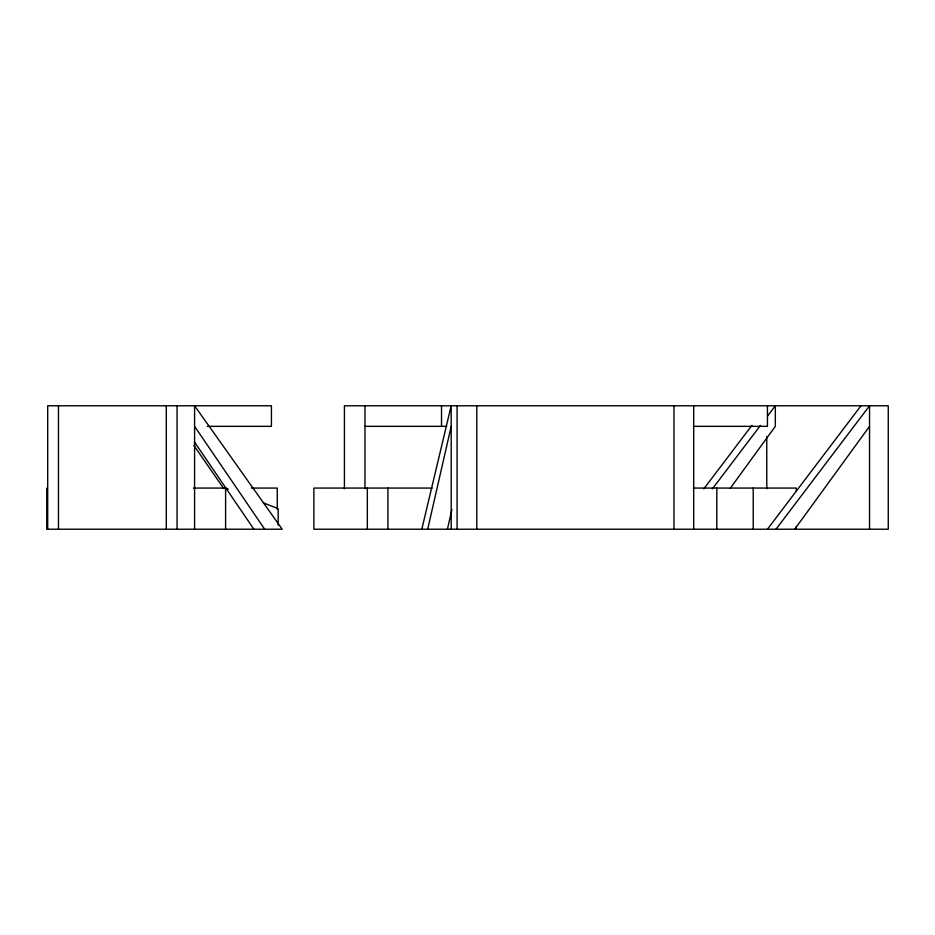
<?xml version="1.0" encoding="UTF-8"?>
<svg xmlns="http://www.w3.org/2000/svg" width="935" height="935" viewBox="0 0 935 935"><rect width="100%" height="100%" fill="white"/><g stroke="black" fill="none" stroke-linecap="round" stroke-linejoin="round"><path stroke-width="1.4" d="M427.692 529.222L451.196 426.348M447.409 529.222L451.921 509.493M421.814 529.222L451.196 405.778L451.196 529.222M730.258 488.304L775.325 426.348L775.325 405.778L767.46 416.157M794.715 529.222L869.538 426.348M703.821 488.841L751.904 425.39M712.388 488.841L760.471 425.39M767.436 529.222L860.983 405.778M776.003 529.222L869.538 405.778L869.538 529.222M207.325 426.348L271.43 426.348L271.43 405.778L47.697 405.778L47.697 529.222M364.989 426.348L446.708 426.348M693.408 426.348L767.436 426.348L767.436 405.778M193.498 488.07L225.604 488.07L228.292 489.134M251.27 488.07L277.274 488.07L277.274 509.353M432.18 488.07L313.88 488.07L313.88 529.222L888.25 529.222L888.25 405.778L344.419 405.778L344.419 488.654M693.232 488.07L796.293 488.07L796.293 490.91M263.343 502.843L278.174 508.652L278.174 525.108M193.907 445.492L223.745 488.549M194.585 426.348L264.687 529.222M194.41 441.904L253.899 529.222M796.293 526.382L796.293 529.222M766.77 436.493L766.77 488.654M753.224 488.07L753.224 529.222M716.818 488.07L716.818 529.222M693.688 405.778L693.688 529.222M673.971 405.778L673.971 529.222M476.792 405.778L476.792 529.222M457.075 405.778L457.075 529.222M441.53 405.778L441.53 426.348M387.908 488.07L387.908 529.222M367.326 488.07L367.326 529.222M364.989 405.778L364.989 488.654M225.604 488.07L225.604 529.222M194.585 529.222L194.585 405.778L282.206 529.222L46.75 529.222L46.75 488.07M177.066 405.778L177.066 529.222M166.29 405.778L166.29 529.222M58.473 405.778L58.473 529.222"/></g></svg>
